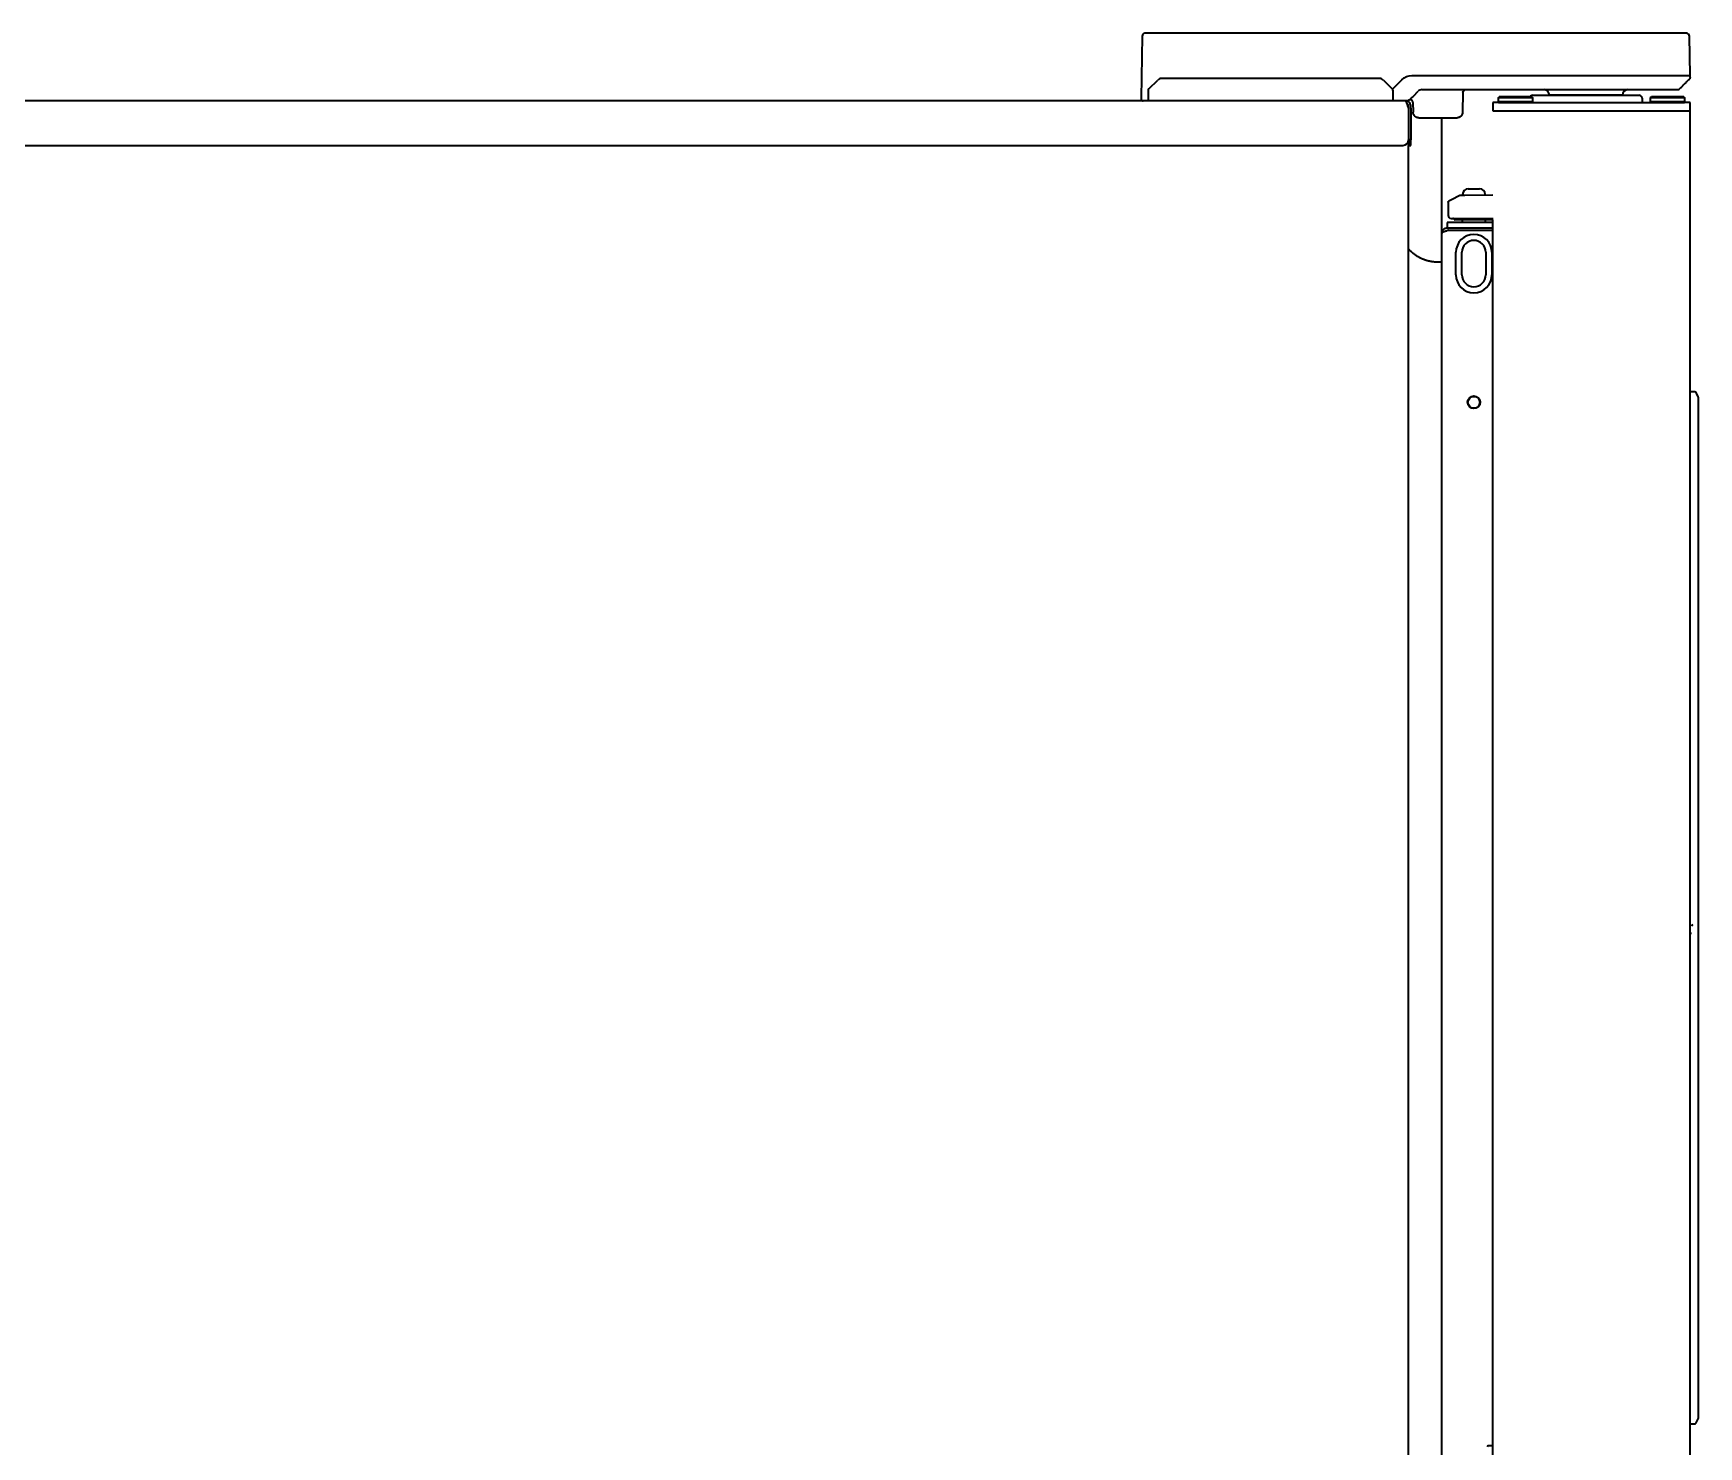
# Model space of a CAD drawing. Extents: x -760 to 4209, y 5795 to 10697.
# Drawn here: x 3551 to 4143, y 8695 to 9197 of the extents above; entities that cross this region are included whole.
import ezdxf

# ---------------------------------------------------------------- set-up
doc = ezdxf.new("R2010")
doc.units = 0
doc.header["$LTSCALE"] = 5
doc.layers.add('1', color=7, linetype='CONTINUOUS', true_color=0xffffff)

msp = doc.modelspace()

# ---------------------------------------------------------------- linework, layer by layer
at = {"layer": '1', "color": 7, "linetype": 'Continuous', "lineweight": 35}
for p, q in [((3944.96, 9195.92), (3944.57, 9173.9)), ((3945.93, 9196.9), (3945.86, 9196.9)), ((3951.57, 9196.9), (3945.96, 9196.9)), ((4028.6, 9196.9), (3951.57, 9196.9)), ((4037.23, 9196.9), (4032.16, 9196.9)), ((4132.57, 9196.9), (4040.75, 9196.9)), ((4138.33, 9196.9), (4132.57, 9196.9)), ((4139.57, 9181.9), (4139.33, 9195.92)), ((3954.07, 9180.9), (3951.9, 9180.9)), ((4027.07, 9180.9), (3954.07, 9180.9)), ((4029.25, 9180.9), (4027.07, 9180.9)), ((4040.75, 9181.9), (4132.57, 9181.9)), ((4132.57, 9181.9), (4139.57, 9181.9)), ((4139.56, 9181.19), (4139.57, 9181.9)), ((3947.07, 9176.49), (3947.07, 9172.9)), ((3947.37, 9177.19), (3950.49, 9180.32)), ((4030.66, 9180.32), (4033.78, 9177.19)), ((4033.87, 9177.1), (4037.21, 9180.44)), ((4034.07, 9172.9), (4034.07, 9176.49)), ((4041.28, 9174.6), (4042.99, 9176.32)), ((4044.4, 9176.9), (4045.28, 9176.9)), ((4045.28, 9176.9), (4132.57, 9176.9)), ((4058.88, 9175.92), (4058.76, 9168.87)), ((4083.63, 9174.9), (4102.57, 9174.9)), ((4089.61, 9174.9), (4089.61, 9174.94)), ((4102.57, 9174.94), (4089.61, 9174.94)), ((4115.54, 9174.94), (4102.57, 9174.94)), ((4102.57, 9174.9), (4121.52, 9174.9)), ((4115.54, 9174.94), (4115.54, 9174.9)), ((4038.33, 9172.9), (3040.62, 9172.9)), ((3944.57, 9173.9), (3944.58, 9173.64)), ((4038.57, 9172.9), (4038.32, 9172.9)), ((4039.23, 9171.1), (4039.57, 9170.37)), ((4039.57, 9170.37), (4039.57, 9171.1)), ((4039.57, 9170.37), (4039.57, 9159.1)), ((4039.57, 9170.37), (4039.57, 9159.1)), ((4039.57, 9170.3), (4039.57, 9170.3)), ((4040.37, 9170.37), (4040.37, 9171.1)), ((4040.37, 9170.37), (4040.37, 9159.1)), ((4041.15, 9172.36), (4041.22, 9168.87)), ((4071.57, 9172.4), (4069.57, 9172.4)), ((4069.57, 9172.4), (4069.57, 9169.4)), ((4069.57, 9169.4), (4071.57, 9169.4)), ((4071.57, 9174.15), (4071.82, 9174.4)), ((4071.57, 9174.15), (4083.57, 9174.15)), ((4071.57, 9172.65), (4071.57, 9174.15)), ((4071.82, 9172.4), (4071.57, 9172.65)), ((4071.57, 9172.65), (4077.57, 9172.65)), ((4071.57, 9172.4), (4137.57, 9172.4)), ((4071.57, 9169.4), (4137.57, 9169.4)), ((4083.32, 9174.4), (4071.82, 9174.4)), ((4077.57, 9172.65), (4083.57, 9172.65)), ((4083.32, 9174.4), (4083.57, 9174.15)), ((4083.57, 9172.65), (4083.32, 9172.4)), ((4083.57, 9174.15), (4083.57, 9172.65)), ((4122.52, 9173.94), (4122.57, 9172.4)), ((4125.57, 9174.15), (4125.82, 9174.4)), ((4125.57, 9174.15), (4137.57, 9174.15)), ((4125.57, 9172.65), (4125.57, 9174.15)), ((4125.82, 9172.4), (4125.57, 9172.65)), ((4125.57, 9172.65), (4131.57, 9172.65)), ((4137.32, 9174.4), (4125.82, 9174.4)), ((4131.57, 9172.65), (4137.57, 9172.65)), ((4137.32, 9174.4), (4137.57, 9174.15)), ((4137.57, 9172.65), (4137.32, 9172.4)), ((4137.57, 9174.15), (4137.57, 9172.65)), ((4139.57, 9172.4), (4137.57, 9172.4)), ((4137.57, 9169.4), (4139.57, 9169.4)), ((4139.57, 9169.4), (4139.57, 9172.4)), ((4139.57, 8055.9), (4139.57, 9169.4)), ((4043.21, 9166.9), (4055.72, 9166.9)), ((4051.38, 8426.4), (4051.38, 9166.9)), ((4055.72, 9166.9), (4056.81, 9166.9)), ((3357.67, 9157.1), (4037.57, 9157.1)), ((4039.57, 9159.1), (4039.57, 9157.1)), ((4040.37, 9159.1), (4039.57, 9159.1)), ((4039.57, 9157.1), (4040.37, 9157.1)), ((4039.57, 8011.34), (4039.57, 9157.1)), ((4040.37, 9157.1), (4040.37, 9159.1)), ((4058.78, 9139.29), (4058.78, 9139.7)), ((4069.57, 9139.48), (4059.6, 9139.31)), ((4060.78, 9141.7), (4062.78, 9141.7)), ((4062.78, 9141.7), (4064.78, 9141.7)), ((4066.78, 9139.7), (4066.78, 9139.43)), ((4053.66, 9136.9), (4053.66, 9132.2)), ((4055.28, 9129.7), (4053.28, 9129.7)), ((4053.28, 9129.7), (4053.28, 9127.7)), ((4069.57, 9127.7), (4053.81, 9127.7)), ((4054.66, 9131.2), (4059.57, 9131.2)), ((4069.57, 9129.7), (4055.28, 9129.7)), ((4062.78, 9130.7), (4056.16, 9130.7)), ((4058.78, 9129.7), (4058.78, 9130.7)), ((4059.57, 9131.2), (4069.58, 9131.2)), ((4069.41, 9130.7), (4062.78, 9130.7)), ((4066.78, 9130.7), (4066.78, 9129.7)), ((4069.57, 8055.9), (4069.57, 9130.73)), ((4069.57, 9126.9), (4054.08, 9126.9)), ((4056.42, 9111.15), (4056.42, 9119.15)), ((4058.55, 9111.15), (4058.55, 9119.15)), ((4067.01, 9119.15), (4067.01, 9111.15)), ((4069.15, 9119.15), (4069.15, 9111.15)), ((4140.96, 9069.65), (4139.57, 9069.65)), ((4142.47, 9067.86), (4141.85, 9069.1)), ((4142.57, 9065.65), (4142.57, 9067.42)), ((4142.57, 8850.08), (4142.57, 9065.65)), ((4142.57, 8880.5), (4142.57, 8887.15)), ((4139.57, 8877.4), (4140.08, 8877.4)), ((4142.57, 8850.08), (4142.57, 8861.89)), ((4142.57, 8722.23), (4142.57, 8850.08)), ((4142.64, 8787.59), (4142.57, 8787.59)), ((4142.64, 8786.29), (4142.57, 8786.29)), ((4142.64, 8786.27), (4142.57, 8786.27)), ((4142.64, 8769.92), (4142.57, 8769.92)), ((4142.57, 8746.53), (4142.64, 8746.53)), ((4142.64, 8741.43), (4142.57, 8741.43)), ((4142.57, 8720.47), (4142.57, 8722.23)), ((4142.57, 8717.47), (4142.57, 8720.47)), ((4142.57, 8707.16), (4142.57, 8717.47)), ((4139.57, 8703.23), (4140.96, 8703.23)), ((4141.85, 8703.79), (4142.47, 8705.02)), ((4142.57, 8705.47), (4142.57, 8707.16)), ((4069.57, 8695.4), (4067.91, 8695.4))]:
    msp.add_line(p, q, dxfattribs=at)
for radius in [2.25, 2.1]:
    msp.add_circle((4062.78, 9065.9), radius, dxfattribs=at)
for centre, radius, start, end in [((3945.96, 9195.9), 1, 90, 179), ((4138.33, 9195.9), 1, 1, 90), ((3951.9, 9178.9), 2, 90, 135), ((4029.25, 9178.9), 2, 45, 90), ((3948.07, 9176.49), 1, 135, 180), ((4033.07, 9176.49), 1, 0, 45), ((4044.4, 9174.9), 2, 90, 135), ((4083.63, 9173.9), 1, 90, 149.9995), ((4087.61, 9174.9), 2, 1, 90), ((4117.54, 9174.9), 2, 90, 179), ((4121.52, 9173.9), 1, 2, 90), ((3945.33, 9173.65), 0.75, 181, 270), ((4040.15, 9172.34), 1, 1, 117.0987), ((4037.57, 9159.1), 2, 270, 0), ((4060.78, 9139.7), 2, 90, 180), ((4064.78, 9139.7), 2, 0, 90), ((4054.66, 9132.2), 1, 180, 270), ((4055.29, 9130.7), 0.5, 30, 90), ((4056.16, 9131.2), 0.5, 210, 270), ((4069.41, 9131.2), 0.5, 270, 289.26938), ((4054.08, 9122.9), 4, 90, 103.10366), ((4062.78, 9119.15), 6.37, 0, 180), ((4062.78, 9119.15), 4.23, 0, 180), ((4062.78, 9111.15), 6.37, 180, 0), ((4062.78, 9111.15), 4.23, 180, 0), ((4140.96, 9068.65), 1, 26.56505, 90), ((4141.57, 9067.42), 1, 0, 26.56505), ((4140.57, 8879.96), 0.5, 91, 180), ((4140.96, 8704.23), 1, 270, 333.43495), ((4141.57, 8705.47), 1, 333.43495, 0), ((4067.91, 8694.9), 0.5, 90, 153.43495)]:
    msp.add_arc(centre, radius, start, end, dxfattribs=at)
at = {"layer": '1', "color": 7, "linetype": 'Continuous', "lineweight": 35, "extrusion": (0, 0, -1)}
msp.add_ellipse((4059.85, 9175.9), major_axis=(0, 1), ratio=0.970619, start_param=4.729842, end_param=6.283185, dxfattribs=at)
at = {"layer": '1', "color": 7, "linetype": 'Continuous', "lineweight": 35}
for points, knots in [([(4032.16, 9196.9), (4031.87, 9196.9), (4031.57, 9196.9), (4030.98, 9196.9), (4030.68, 9196.9), (4029.79, 9196.9), (4029.2, 9196.9), (4028.6, 9196.9)], [0, 0, 0, 0, 0.25, 0.25, 0.5, 0.5, 1, 1, 1, 1]), ([(4040.75, 9196.9), (4040.16, 9196.9), (4039.58, 9196.9), (4038.7, 9196.9), (4038.4, 9196.9), (4037.82, 9196.9), (4037.53, 9196.9), (4037.23, 9196.9)], [0, 0, 0, 0, 0.5, 0.5, 0.75, 0.75, 1, 1, 1, 1]), ([(4139.56, 9181.19), (4139.56, 9181.14), (4139.56, 9181.09), (4139.54, 9181), (4139.52, 9180.95), (4139.48, 9180.86), (4139.46, 9180.82), (4139.41, 9180.74), (4139.38, 9180.7), (4139.34, 9180.67)], [0, 0, 0, 0, 0.25, 0.25, 0.5, 0.5, 0.75, 0.75, 1, 1, 1, 1]), ([(4132.57, 9176.9), (4132.62, 9176.9), (4132.66, 9176.9), (4132.74, 9176.9), (4132.78, 9176.9), (4132.91, 9176.9), (4132.99, 9176.9), (4133.11, 9176.9), (4133.15, 9176.9), (4133.24, 9176.9), (4133.28, 9176.9), (4133.4, 9176.9), (4133.47, 9176.9), (4133.63, 9176.9), (4133.7, 9176.9), (4133.81, 9176.9), (4133.85, 9176.9), (4133.92, 9176.9), (4133.96, 9176.9), (4134.06, 9176.9), (4134.13, 9176.9), (4134.26, 9176.9), (4134.32, 9176.9), (4134.44, 9176.9), (4134.5, 9176.9), (4134.58, 9176.9), (4134.61, 9176.9), (4134.66, 9176.9), (4134.68, 9176.9), (4134.75, 9176.9), (4134.8, 9176.9), (4134.86, 9176.9), (4134.88, 9176.9), (4134.91, 9176.9), (4134.93, 9176.9), (4134.96, 9176.9), (4134.98, 9176.9), (4135.01, 9176.9), (4135.02, 9176.9), (4135.05, 9176.9), (4135.06, 9176.9), (4135.08, 9176.9), (4135.09, 9176.9), (4135.11, 9176.9), (4135.12, 9176.9), (4135.13, 9176.9), (4135.14, 9176.9), (4135.15, 9176.9), (4135.15, 9176.9), (4135.16, 9176.9), (4135.16, 9176.9), (4135.16, 9176.9), (4135.16, 9176.9), (4135.16, 9176.9), (4135.16, 9176.9), (4135.16, 9176.9)], [0, 0, 0, 0, 0.03125, 0.03125, 0.0625, 0.0625, 0.125, 0.125, 0.15625, 0.15625, 0.1875, 0.1875, 0.25, 0.25, 0.3125, 0.3125, 0.34375, 0.34375, 0.375, 0.375, 0.4375, 0.4375, 0.5, 0.5, 0.5625, 0.5625, 0.59375, 0.59375, 0.625, 0.625, 0.6875, 0.6875, 0.71875, 0.71875, 0.75, 0.75, 0.78125, 0.78125, 0.8125, 0.8125, 0.84375, 0.84375, 0.875, 0.875, 0.90625, 0.90625, 0.9375, 0.9375, 0.96875, 0.96875, 0.984375, 0.984375, 0.992187, 0.992187, 1, 1, 1, 1]), ([(4135.16, 9176.9), (4135.23, 9176.9), (4135.29, 9176.91), (4135.42, 9176.93), (4135.48, 9176.95), (4135.66, 9177.03), (4135.77, 9177.1), (4135.87, 9177.19)], [0, 0, 0, 0, 0.25, 0.25, 0.5, 0.5, 1, 1, 1, 1]), ([(4135.16, 9176.9), (4135.23, 9176.9), (4135.29, 9176.91), (4135.42, 9176.93), (4135.48, 9176.95), (4135.6, 9177), (4135.66, 9177.03), (4135.77, 9177.11), (4135.82, 9177.15), (4135.87, 9177.19)], [0, 0, 0, 0, 0.25, 0.25, 0.5, 0.5, 0.75, 0.75, 1, 1, 1, 1]), ([(4135.16, 9176.9), (4135.23, 9176.9), (4135.29, 9176.91), (4135.42, 9176.93), (4135.48, 9176.95), (4135.6, 9177), (4135.66, 9177.03), (4135.77, 9177.11), (4135.82, 9177.15), (4135.87, 9177.19)], [0, 0, 0, 0, 0.25, 0.25, 0.5, 0.5, 0.75, 0.75, 1, 1, 1, 1]), ([(4135.16, 9176.9), (4135.23, 9176.9), (4135.29, 9176.91), (4135.42, 9176.93), (4135.48, 9176.95), (4135.6, 9177), (4135.66, 9177.03), (4135.77, 9177.11), (4135.82, 9177.15), (4135.87, 9177.19)], [0, 0, 0, 0, 0.25, 0.25, 0.5, 0.5, 0.75, 0.75, 1, 1, 1, 1]), ([(4135.16, 9176.9), (4135.23, 9176.9), (4135.29, 9176.91), (4135.42, 9176.93), (4135.48, 9176.95), (4135.66, 9177.03), (4135.77, 9177.1), (4135.87, 9177.19)], [0, 0, 0, 0, 0.25, 0.25, 0.5, 0.5, 1, 1, 1, 1]), ([(4038.32, 9172.9), (4038.33, 9172.9), (4038.33, 9172.9), (4038.33, 9172.9), (4038.33, 9172.9), (4038.33, 9172.9), (4038.33, 9172.9), (4038.33, 9172.9), (4038.33, 9172.9), (4038.34, 9172.9), (4038.34, 9172.9), (4038.34, 9172.9), (4038.34, 9172.9), (4038.35, 9172.9), (4038.35, 9172.9)], [0, 0, 0, 0, 0.219075, 0.291275, 0.363122, 0.434652, 0.505902, 0.57691, 0.647713, 0.71835, 0.788858, 0.859277, 0.929644, 1, 1, 1, 1]), ([(4038.33, 9172.9), (4038.43, 9172.9), (4038.53, 9172.91), (4038.72, 9172.93), (4038.92, 9172.95), (4039.11, 9173), (4039.22, 9173.04), (4039.25, 9173.05), (4039.3, 9173.06), (4039.32, 9173.07), (4039.39, 9173.09), (4039.43, 9173.11), (4039.57, 9173.17), (4039.75, 9173.25), (4039.91, 9173.35), (4040.04, 9173.43), (4040.1, 9173.48), (4040.16, 9173.52), (4040.2, 9173.55), (4040.21, 9173.57), (4040.31, 9173.64), (4040.38, 9173.71), (4040.45, 9173.78)], [0, 0, 0, 0, 0.125, 0.125, 0.25, 0.375, 0.375, 0.40625, 0.40625, 0.4375, 0.4375, 0.5, 0.5, 0.625, 0.75, 0.75, 0.8125, 0.84375, 0.84375, 0.875, 0.875, 1, 1, 1, 1]), ([(4038.35, 9172.9), (4038.39, 9172.89), (4038.42, 9172.87), (4038.5, 9172.81), (4038.53, 9172.77), (4038.61, 9172.67), (4038.64, 9172.61), (4038.72, 9172.48), (4038.75, 9172.4), (4038.83, 9172.24), (4038.86, 9172.15), (4038.94, 9171.96), (4038.98, 9171.86), (4039.05, 9171.65), (4039.09, 9171.54), (4039.16, 9171.33), (4039.2, 9171.21), (4039.23, 9171.1)], [0, 0, 0, 0, 0.125, 0.125, 0.25, 0.25, 0.375, 0.375, 0.5, 0.5, 0.625, 0.625, 0.75, 0.75, 0.875, 0.875, 1, 1, 1, 1]), ([(4038.72, 9172.9), (4038.72, 9172.9), (4038.71, 9172.9), (4038.7, 9172.9), (4038.69, 9172.9), (4038.68, 9172.9), (4038.67, 9172.9), (4038.66, 9172.9), (4038.65, 9172.9), (4038.64, 9172.9), (4038.63, 9172.9), (4038.62, 9172.9), (4038.61, 9172.9), (4038.6, 9172.9), (4038.59, 9172.9), (4038.58, 9172.9), (4038.57, 9172.9)], [0, 0, 0, 0, 0.070356, 0.140723, 0.211142, 0.28165, 0.352287, 0.42309, 0.494098, 0.565348, 0.636878, 0.708725, 0.780925, 0.853514, 0.926527, 1, 1, 1, 1]), ([(4040.37, 9171.1), (4040.37, 9171.21), (4040.36, 9171.33), (4040.32, 9171.54), (4040.29, 9171.65), (4040.21, 9171.86), (4040.16, 9171.96), (4040.04, 9172.15), (4039.97, 9172.24), (4039.82, 9172.4), (4039.74, 9172.48), (4039.56, 9172.61), (4039.47, 9172.67), (4039.27, 9172.77), (4039.16, 9172.81), (4038.95, 9172.87), (4038.83, 9172.89), (4038.72, 9172.9)], [0, 0, 0, 0, 0.125, 0.125, 0.25, 0.25, 0.375, 0.375, 0.5, 0.5, 0.625, 0.625, 0.75, 0.75, 0.875, 0.875, 1, 1, 1, 1]), ([(4039.57, 9171.1), (4039.57, 9171.23), (4039.55, 9171.35), (4039.46, 9171.58), (4039.39, 9171.69), (4039.23, 9171.87), (4039.13, 9171.95), (4038.98, 9172.02), (4038.94, 9172.03), (4038.91, 9172.05)], [0, 0, 0, 0, 0.25, 0.25, 0.5, 0.5, 0.75, 0.75, 0.8293545, 0.8293545, 0.8293545, 0.8293545]), ([(4043.21, 9166.9), (4043.09, 9166.9), (4042.96, 9166.91), (4042.7, 9166.96), (4042.58, 9167), (4042.22, 9167.15), (4042, 9167.29), (4041.63, 9167.66), (4041.48, 9167.87), (4041.33, 9168.23), (4041.29, 9168.36), (4041.23, 9168.61), (4041.22, 9168.74), (4041.22, 9168.87)], [0, 0, 0, 0, 0.125, 0.125, 0.25, 0.25, 0.5, 0.5, 0.75, 0.75, 0.875, 0.875, 1, 1, 1, 1]), ([(4058.76, 9168.87), (4058.76, 9168.86), (4058.76, 9168.85), (4058.76, 9168.82), (4058.76, 9168.8), (4058.76, 9168.78), (4058.76, 9168.76), (4058.75, 9168.74), (4058.75, 9168.71), (4058.75, 9168.69), (4058.75, 9168.67), (4058.75, 9168.65), (4058.74, 9168.62), (4058.74, 9168.6), (4058.74, 9168.58), (4058.73, 9168.56), (4058.73, 9168.54), (4058.72, 9168.51), (4058.72, 9168.49), (4058.71, 9168.47), (4058.71, 9168.45), (4058.7, 9168.42), (4058.7, 9168.4), (4058.69, 9168.38), (4058.69, 9168.36), (4058.68, 9168.34), (4058.67, 9168.31), (4058.67, 9168.29), (4058.66, 9168.27), (4058.65, 9168.25), (4058.65, 9168.22), (4058.64, 9168.2), (4058.63, 9168.18), (4058.62, 9168.16), (4058.61, 9168.14), (4058.6, 9168.12), (4058.59, 9168.09), (4058.59, 9168.07), (4058.58, 9168.05), (4058.57, 9168.03), (4058.56, 9168.01), (4058.54, 9167.99), (4058.53, 9167.97), (4058.52, 9167.94), (4058.51, 9167.92), (4058.5, 9167.9), (4058.49, 9167.88), (4058.48, 9167.86), (4058.46, 9167.84), (4058.45, 9167.82), (4058.44, 9167.8), (4058.42, 9167.78), (4058.41, 9167.76), (4058.4, 9167.74), (4058.38, 9167.72), (4058.37, 9167.7), (4058.35, 9167.68), (4058.34, 9167.66), (4058.32, 9167.64), (4058.31, 9167.62), (4058.29, 9167.6), (4058.28, 9167.58), (4058.26, 9167.57), (4058.25, 9167.55), (4058.23, 9167.53), (4058.21, 9167.51), (4058.19, 9167.49), (4058.18, 9167.48), (4058.16, 9167.46), (4058.15, 9167.45), (4058.14, 9167.44), (4058.13, 9167.43), (4058.11, 9167.41), (4058.1, 9167.4), (4058.08, 9167.39), (4058.07, 9167.37), (4058.05, 9167.36), (4058.04, 9167.35), (4058.02, 9167.33), (4058, 9167.32), (4057.99, 9167.31), (4057.97, 9167.29), (4057.95, 9167.28), (4057.93, 9167.26), (4057.91, 9167.25), (4057.89, 9167.24), (4057.87, 9167.22), (4057.85, 9167.21), (4057.82, 9167.19), (4057.8, 9167.18), (4057.78, 9167.17), (4057.76, 9167.15), (4057.73, 9167.14), (4057.71, 9167.13), (4057.68, 9167.11), (4057.65, 9167.1), (4057.63, 9167.09), (4057.6, 9167.07), (4057.57, 9167.06), (4057.54, 9167.05), (4057.52, 9167.04), (4057.49, 9167.03), (4057.46, 9167.01), (4057.42, 9167), (4057.39, 9166.99), (4057.36, 9166.98), (4057.33, 9166.97), (4057.29, 9166.96), (4057.26, 9166.96), (4057.23, 9166.95), (4057.19, 9166.94), (4057.16, 9166.93), (4057.12, 9166.93), (4057.08, 9166.92), (4057.04, 9166.92), (4057.01, 9166.91), (4056.97, 9166.91), (4056.93, 9166.91), (4056.89, 9166.9), (4056.85, 9166.9), (4056.82, 9166.9), (4056.81, 9166.9)], [0, 0, 0, 0, 0.007054, 0.014124, 0.021211, 0.028313, 0.035432, 0.042566, 0.049717, 0.056884, 0.064068, 0.071267, 0.078483, 0.085714, 0.092962, 0.100226, 0.107506, 0.114803, 0.122115, 0.129444, 0.136789, 0.144149, 0.151527, 0.15892, 0.166329, 0.173755, 0.181197, 0.188655, 0.196129, 0.203619, 0.211125, 0.218648, 0.226186, 0.233741, 0.241312, 0.248899, 0.256503, 0.264122, 0.271758, 0.27941, 0.287078, 0.294762, 0.302462, 0.310179, 0.317912, 0.32566, 0.333425, 0.341207, 0.349004, 0.356817, 0.364647, 0.372493, 0.380355, 0.388233, 0.396128, 0.404038, 0.411965, 0.419908, 0.427867, 0.435842, 0.443833, 0.451841, 0.459865, 0.467904, 0.47596, 0.484033, 0.492121, 0.500226, 0.505738, 0.511401, 0.517214, 0.523178, 0.529293, 0.535559, 0.541975, 0.548542, 0.55526, 0.562128, 0.569147, 0.576316, 0.583636, 0.591107, 0.598729, 0.606501, 0.614424, 0.622498, 0.630722, 0.639097, 0.647623, 0.656299, 0.665126, 0.674104, 0.683232, 0.692511, 0.701941, 0.711521, 0.721252, 0.731134, 0.741166, 0.751349, 0.761683, 0.772168, 0.782803, 0.793588, 0.804525, 0.815612, 0.82685, 0.838238, 0.849777, 0.861467, 0.873308, 0.885299, 0.897441, 0.909733, 0.922177, 0.93477, 0.947515, 0.96041, 0.973456, 0.986653, 1, 1, 1, 1]), ([(4053.66, 9136.9), (4053.66, 9136.94), (4053.67, 9136.99), (4053.69, 9137.08), (4053.71, 9137.12), (4053.76, 9137.2), (4053.79, 9137.23), (4053.85, 9137.29), (4053.89, 9137.32), (4053.93, 9137.34)], [0, 0, 0, 0, 0.25, 0.25, 0.5, 0.5, 0.75, 0.75, 1, 1, 1, 1]), ([(4057.78, 9139.27), (4057.74, 9139.27), (4057.7, 9139.27), (4057.63, 9139.25), (4057.59, 9139.24), (4057.56, 9139.22)], [0, 0, 0, 0, 0.5, 0.5, 1, 1, 1, 1]), ([(4059.6, 9139.31), (4059.57, 9139.31), (4059.54, 9139.3), (4059.47, 9139.3), (4059.44, 9139.3), (4059.36, 9139.3), (4059.3, 9139.3), (4059.18, 9139.3), (4059.12, 9139.3), (4059.04, 9139.3), (4059.01, 9139.3), (4058.95, 9139.29), (4058.92, 9139.29), (4058.84, 9139.29), (4058.79, 9139.29), (4058.68, 9139.29), (4058.63, 9139.29), (4058.53, 9139.29), (4058.48, 9139.29), (4058.42, 9139.28), (4058.39, 9139.28), (4058.35, 9139.28), (4058.33, 9139.28), (4058.26, 9139.28), (4058.22, 9139.28), (4058.15, 9139.28), (4058.11, 9139.28), (4058.07, 9139.28), (4058.05, 9139.28), (4058.02, 9139.28), (4058, 9139.28), (4057.96, 9139.28), (4057.94, 9139.28), (4057.87, 9139.28), (4057.83, 9139.27), (4057.81, 9139.27), (4057.8, 9139.27), (4057.79, 9139.27), (4057.79, 9139.27), (4057.79, 9139.27), (4057.79, 9139.27), (4057.78, 9139.27), (4057.78, 9139.27), (4057.78, 9139.27), (4057.78, 9139.27), (4057.78, 9139.27)], [0, 0, 0, 0, 0.031372, 0.031372, 0.062745, 0.062745, 0.12549, 0.12549, 0.188235, 0.188235, 0.219607, 0.219607, 0.25098, 0.25098, 0.313724, 0.313724, 0.376469, 0.376469, 0.439214, 0.439214, 0.470587, 0.470587, 0.501959, 0.501959, 0.564704, 0.564704, 0.627449, 0.627449, 0.658821, 0.658821, 0.690194, 0.690194, 0.752939, 0.752939, 0.878429, 0.878429, 0.909801, 0.909801, 0.925487, 0.925487, 0.941173, 0.941173, 0.972546, 0.972546, 1, 1, 1, 1]), ([(4053.18, 9127.7), (4053.05, 9127.7), (4052.94, 9127.69), (4052.76, 9127.65), (4052.7, 9127.64), (4052.62, 9127.61), (4052.59, 9127.6), (4052.53, 9127.58), (4052.5, 9127.57), (4052.37, 9127.51), (4052.26, 9127.46), (4052.14, 9127.38), (4052.12, 9127.36), (4052.07, 9127.32), (4052.05, 9127.31), (4051.98, 9127.25), (4051.94, 9127.21), (4051.82, 9127.09), (4051.75, 9127), (4051.67, 9126.89), (4051.66, 9126.86), (4051.63, 9126.82), (4051.58, 9126.74), (4051.55, 9126.67), (4051.51, 9126.57), (4051.49, 9126.52), (4051.46, 9126.45), (4051.45, 9126.42), (4051.44, 9126.37), (4051.43, 9126.34), (4051.4, 9126.22), (4051.39, 9126.11), (4051.38, 9126.01)], [0, 0, 0, 0, 0.125, 0.125, 0.1875, 0.1875, 0.21875, 0.21875, 0.25, 0.25, 0.375, 0.375, 0.40625, 0.40625, 0.4375, 0.4375, 0.5, 0.5, 0.625, 0.625, 0.65625, 0.65625, 0.6875, 0.75, 0.75, 0.8125, 0.8125, 0.84375, 0.84375, 0.875, 0.875, 1, 1, 1, 1]), ([(4053.18, 9127.7), (4053.27, 9127.7), (4053.37, 9127.7), (4053.58, 9127.7), (4053.7, 9127.7), (4053.81, 9127.7)], [0, 0, 0, 0, 0.462959, 0.462959, 1, 1, 1, 1]), ([(4051.38, 9125.73), (4051.39, 9125.8), (4051.4, 9125.87), (4051.45, 9126), (4051.48, 9126.06), (4051.54, 9126.13), (4051.55, 9126.14), (4051.57, 9126.17), (4051.61, 9126.21), (4051.65, 9126.25), (4051.75, 9126.32), (4051.82, 9126.37), (4051.92, 9126.43), (4051.94, 9126.44), (4051.98, 9126.46), (4052.05, 9126.49), (4052.12, 9126.52), (4052.26, 9126.58), (4052.37, 9126.61), (4052.5, 9126.65), (4052.53, 9126.66), (4052.59, 9126.67), (4052.62, 9126.68), (4052.7, 9126.7), (4052.82, 9126.73), (4052.93, 9126.75), (4053.02, 9126.77), (4053.06, 9126.78), (4053.12, 9126.79), (4053.15, 9126.79), (4053.18, 9126.8)], [0, 0, 0, 0, 0.125, 0.125, 0.25, 0.25, 0.28125, 0.28125, 0.3125, 0.375, 0.375, 0.5, 0.5, 0.53125, 0.53125, 0.5625, 0.625, 0.625, 0.75, 0.75, 0.78125, 0.78125, 0.8125, 0.8125, 0.875, 0.9375, 0.9375, 0.96875, 0.96875, 1, 1, 1, 1])]:
    msp.add_open_spline(points, degree=3, knots=knots, dxfattribs=at)
for points, degree in [([(4037.21, 9180.44), (4038.14, 9181.37), (4039.43, 9181.9), (4040.75, 9181.9)], 3), ([(4135.87, 9177.19), (4139.34, 9180.67)], 1), ([(4135.87, 9177.19), (4135.87, 9177.19)], 1), ([(4135.87, 9177.19), (4135.87, 9177.19)], 1), ([(4039.71, 9173.24), (4039.71, 9173.24)], 1), ([(4040.45, 9173.78), (4040.73, 9174.06), (4041, 9174.33), (4041.28, 9174.6)], 3), ([(4057.56, 9139.22), (4053.93, 9137.34)], 1), ([(4051.38, 9126.01), (4051.38, 9125.95), (4051.38, 9125.88), (4051.38, 9125.81)], 3)]:
    msp.add_open_spline(points, degree=degree, dxfattribs=at)
msp.add_rational_spline([(4051.41, 9115.73), (4048.07, 9115.37), (4044.8, 9116.07), (4041.96, 9117.76), (4039.79, 9120.13), (4039.73, 9120.2), (4039.66, 9120.25), (4039.57, 9120.29), (4039.49, 9120.31), (4039.47, 9120.31), (4039.46, 9120.32), (4039.44, 9120.32), (4039.43, 9120.32)], [0.499655350133, 0.482189913623, 0.483788026206, 0.50444968788, 0.544174898647, 0.531788766491, 0.527660055772, 0.531788766491, 0.544174898647, 0.544174898647, 0.544077319641, 0.543914335886, 0.543711049198], degree=4, knots=[0, 0, 0, 0, 0, 0.969667, 0.969667, 0.969667, 0.969667, 0.995868, 0.995868, 0.995868, 0.995868, 1, 1, 1, 1, 1], dxfattribs=at)

doc.saveas('drawing.dxf')
